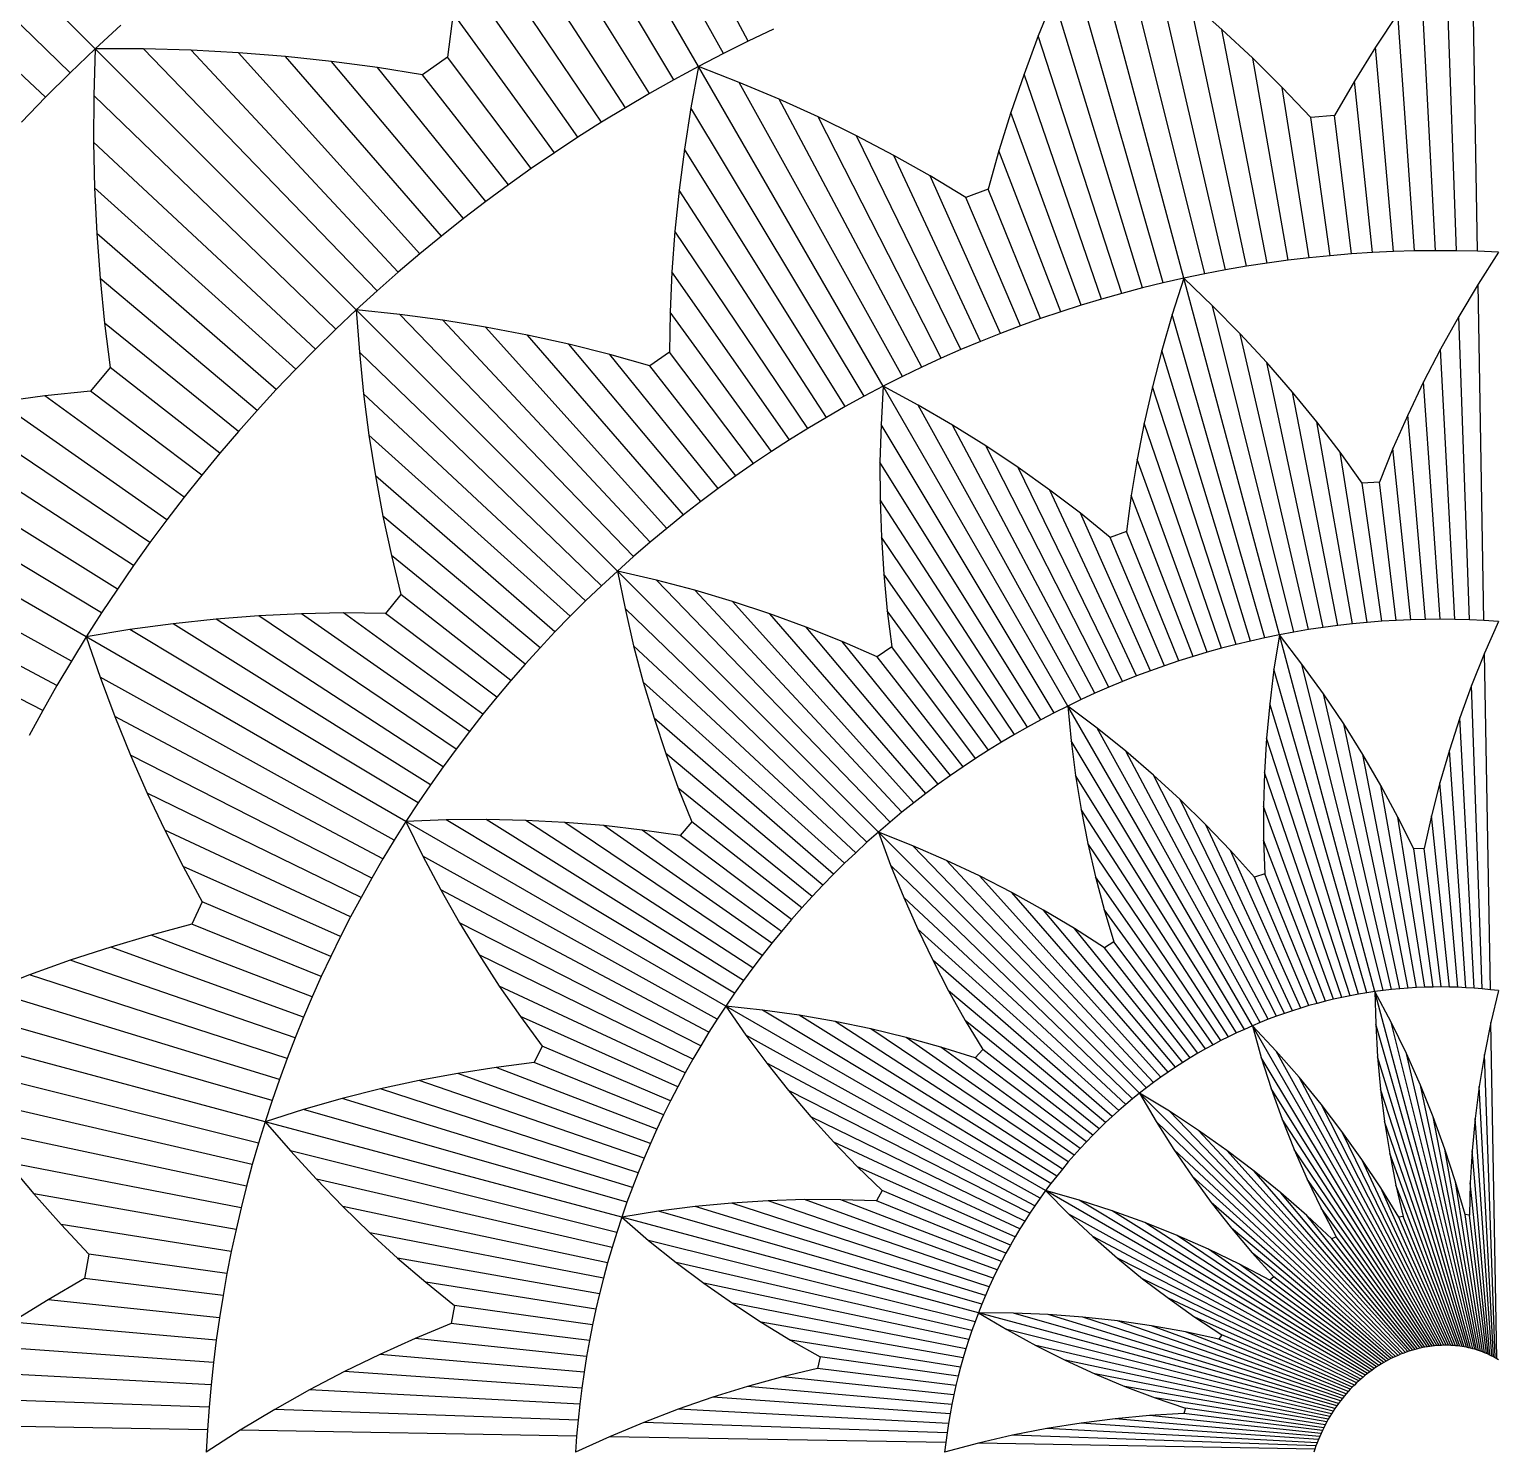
# Model space of a CAD drawing. Header units: metres. Extents: x -32.5 to 30, y -28.8 to 31.2.
# Drawn here: x -19.9 to -0.01, y 0.02 to 19.27 of the extents above; entities that cross this region are included whole.
import ezdxf

# ---------------------------------------------------------------- set-up
doc = ezdxf.new("R2010")
doc.units = ezdxf.units.M
for name, color, linetype in [('Fill', 3, 'Continuous'), ('Inner', 2, 'Continuous'), ('Outer', 1, 'Continuous')]:
    doc.layers.add(name, color=color, linetype=linetype)

msp = doc.modelspace()

# ---------------------------------------------------------------- linework, layer by layer
at = {"layer": 'Fill'}
for p, q in [((-10.833, 18.764), (-13.333, 23.094)), ((-10.497, 18.938), (-12.706, 22.922)), ((-10.159, 19.106), (-12.089, 22.736)), ((-19.003, 19.003), (-22.539, 22.539)), ((-11.166, 18.584), (-13.513, 22.489)), ((-11.496, 18.398), (-13.675, 21.884)), ((-19.342, 18.679), (-22.619, 21.843)), ((-11.823, 18.206), (-13.82, 21.281)), ((-19.675, 18.348), (-22.682, 21.151)), ((-4.26, 15.898), (-5.554, 20.727)), ((-0.284, 16.261), (-0.363, 20.816)), ((-12.147, 18.009), (-13.949, 20.68)), ((-3.978, 15.956), (-5.08, 20.376)), ((-0.568, 16.268), (-0.712, 20.376)), ((-4.54, 15.834), (-5.796, 20.213)), ((-12.467, 17.805), (-14.061, 20.081)), ((-3.696, 16.009), (-4.621, 20.015)), ((-0.853, 16.269), (-1.045, 19.931)), ((-4.82, 15.766), (-6.022, 19.697)), ((-3.413, 16.058), (-4.176, 19.644)), ((-12.784, 17.596), (-14.156, 19.484)), ((-1.137, 16.266), (-1.362, 19.48)), ((-5.099, 15.692), (-6.232, 19.18)), ((-3.13, 16.101), (-3.745, 19.264)), ((-15.468, 15.468), (-19.003, 19.003)), ((-15.186, 15.726), (-18.351, 19.003)), ((-14.9, 15.978), (-17.704, 18.985)), ((-14.609, 16.225), (-17.063, 18.95)), ((-14.315, 16.467), (-16.429, 18.899)), ((-1.422, 16.257), (-1.664, 19.025)), ((-14.016, 16.704), (-15.802, 18.832)), ((-13.714, 16.935), (-15.182, 18.749)), ((-13.098, 17.381), (-14.235, 18.89)), ((-8.333, 14.434), (-10.833, 18.764)), ((-2.846, 16.14), (-3.328, 18.875)), ((-13.408, 17.161), (-14.571, 18.65)), ((-8.073, 14.565), (-10.282, 18.549)), ((-5.376, 15.614), (-6.425, 18.661)), ((-1.707, 16.244), (-1.951, 18.564)), ((-15.746, 15.205), (-19.023, 18.37)), ((-7.811, 14.691), (-9.742, 18.321)), ((-2.562, 16.173), (-2.927, 18.478)), ((-8.591, 14.298), (-10.937, 18.203)), ((-5.653, 15.531), (-6.603, 18.141)), ((-1.992, 16.225), (-2.222, 18.1)), ((-7.548, 14.813), (-9.212, 18.08)), ((-2.277, 16.202), (-2.54, 18.072)), ((-16.019, 14.938), (-19.025, 17.741)), ((-7.282, 14.93), (-8.694, 17.826)), ((-8.847, 14.158), (-11.025, 17.644)), ((-7.014, 15.042), (-8.188, 17.56)), ((-5.928, 15.443), (-6.764, 17.621)), ((-16.287, 14.665), (-19.012, 17.119)), ((-6.745, 15.15), (-7.694, 17.281)), ((-6.202, 15.35), (-6.909, 17.101)), ((-9.1, 14.013), (-11.097, 17.088)), ((-6.474, 15.252), (-7.212, 16.991)), ((-9.351, 13.863), (-11.153, 16.535)), ((-16.551, 14.388), (-18.983, 16.502)), ((-9.599, 13.709), (-11.193, 15.985)), ((-16.81, 14.106), (-18.938, 15.891)), ((-2.966, 11.068), (-4.26, 15.898)), ((-0.197, 11.262), (-0.276, 15.817)), ((-2.769, 11.104), (-3.871, 15.525)), ((-11.932, 11.932), (-15.468, 15.468)), ((-11.713, 12.129), (-14.877, 15.406)), ((-11.49, 12.321), (-14.294, 15.328)), ((-9.845, 13.551), (-11.217, 15.439)), ((-3.162, 11.028), (-4.418, 15.407)), ((-0.394, 11.271), (-0.537, 15.38)), ((-17.065, 13.819), (-18.878, 15.287)), ((-11.264, 12.51), (-13.717, 15.234)), ((-11.035, 12.694), (-13.149, 15.126)), ((-2.571, 11.138), (-3.496, 15.143)), ((-10.802, 12.874), (-12.588, 15.002)), ((-3.358, 10.984), (-4.56, 14.916)), ((-0.591, 11.276), (-0.783, 14.938)), ((-12.149, 11.732), (-15.426, 14.897)), ((-10.567, 13.05), (-12.036, 14.863)), ((-10.089, 13.388), (-11.226, 14.897)), ((-2.374, 11.167), (-3.136, 14.754)), ((-17.314, 13.527), (-18.803, 14.69)), ((-10.329, 13.221), (-11.492, 14.71)), ((-17.559, 13.232), (-19.067, 14.368)), ((-12.362, 11.528), (-15.369, 14.331)), ((-5.833, 10.104), (-8.333, 14.434)), ((-3.554, 10.937), (-4.687, 14.424)), ((-2.176, 11.193), (-2.791, 14.356)), ((-0.789, 11.278), (-1.013, 14.492)), ((-18.262, 12.318), (-20.933, 14.12)), ((-18.033, 12.627), (-20.308, 14.22)), ((-17.798, 12.931), (-19.686, 14.303)), ((-5.649, 10.192), (-7.858, 14.176)), ((-18.486, 12.005), (-21.561, 14.002)), ((-3.749, 10.887), (-4.798, 13.933)), ((-1.978, 11.216), (-2.46, 13.951)), ((-0.987, 11.276), (-1.229, 14.044)), ((-18.704, 11.688), (-22.191, 13.866)), ((-12.572, 11.319), (-15.296, 13.773)), ((-6.016, 10.012), (-8.362, 13.917)), ((-5.464, 10.277), (-7.394, 13.906)), ((-19.125, 11.042), (-23.455, 13.542)), ((-18.917, 11.367), (-22.822, 13.713)), ((-5.278, 10.358), (-6.942, 13.625)), ((-1.779, 11.235), (-2.144, 13.54)), ((-1.185, 11.271), (-1.429, 13.592)), ((-6.197, 9.917), (-8.376, 13.404)), ((-5.09, 10.436), (-6.503, 13.332)), ((-3.943, 10.833), (-4.893, 13.443)), ((-12.778, 11.107), (-15.209, 13.221)), ((-1.383, 11.263), (-1.613, 13.137)), ((-4.901, 10.511), (-6.075, 13.028)), ((-4.136, 10.775), (-4.972, 12.953)), ((-1.581, 11.251), (-1.844, 13.121)), ((-19.327, 10.713), (-23.311, 12.922)), ((-6.377, 9.819), (-8.374, 12.895)), ((-12.98, 10.892), (-15.108, 12.677)), ((-4.711, 10.582), (-5.66, 12.714)), ((-6.555, 9.718), (-8.357, 12.39)), ((-4.521, 10.65), (-5.259, 12.388)), ((-4.329, 10.714), (-5.036, 12.465)), ((-19.523, 10.381), (-23.153, 12.311)), ((-13.179, 10.672), (-14.992, 12.141)), ((-8.397, 8.397), (-11.932, 11.932)), ((-8.239, 8.532), (-11.404, 11.809)), ((-6.732, 9.614), (-8.325, 11.889)), ((-19.714, 10.045), (-22.981, 11.709)), ((-13.374, 10.449), (-14.863, 11.612)), ((-8.08, 8.665), (-10.884, 11.671)), ((-13.937, 9.759), (-16.212, 11.352)), ((-13.753, 9.992), (-15.641, 11.364)), ((-13.566, 10.222), (-15.074, 11.359)), ((-8.552, 8.259), (-11.829, 11.423)), ((-7.918, 8.794), (-10.372, 11.519)), ((-7.754, 8.92), (-9.868, 11.352)), ((-6.906, 9.506), (-8.278, 11.394)), ((-14.631, 8.791), (-18.536, 11.138)), ((-14.464, 9.038), (-17.95, 11.217)), ((-14.292, 9.282), (-17.367, 11.279)), ((-14.117, 9.522), (-16.788, 11.324)), ((-7.588, 9.044), (-9.374, 11.171)), ((-14.795, 8.542), (-19.125, 11.042)), ((-7.421, 9.164), (-8.889, 10.977)), ((-1.672, 6.238), (-2.966, 11.068)), ((-8.705, 8.118), (-11.712, 10.921)), ((-7.251, 9.281), (-8.414, 10.769)), ((-7.08, 9.395), (-8.216, 10.904)), ((-0.109, 6.263), (-0.189, 10.818)), ((-1.784, 6.221), (-3.04, 10.601)), ((-1.559, 6.253), (-2.661, 10.673)), ((-14.954, 8.289), (-18.938, 10.497)), ((-8.856, 7.974), (-11.581, 10.427)), ((-0.219, 6.274), (-0.363, 10.383)), ((-1.447, 6.266), (-2.371, 10.271)), ((-15.108, 8.033), (-18.738, 9.963)), ((-3.333, 5.774), (-5.833, 10.104)), ((-1.896, 6.203), (-3.098, 10.134)), ((-0.329, 6.283), (-0.521, 9.945)), ((-9.004, 7.827), (-11.436, 9.941)), ((-3.225, 5.819), (-5.434, 9.803)), ((-1.334, 6.276), (-2.096, 9.863)), ((-3.441, 5.726), (-5.787, 9.631)), ((-2.009, 6.182), (-3.142, 9.669)), ((-15.258, 7.775), (-18.526, 9.439)), ((-9.15, 7.678), (-11.278, 9.463)), ((-3.117, 5.862), (-5.047, 9.492)), ((-1.222, 6.285), (-1.837, 9.448)), ((-0.44, 6.29), (-0.665, 9.505)), ((-3.548, 5.677), (-5.726, 9.164)), ((-3.008, 5.903), (-4.672, 9.17)), ((-2.121, 6.159), (-3.17, 9.206)), ((-9.293, 7.526), (-11.107, 8.994)), ((-1.109, 6.292), (-1.592, 9.027)), ((-0.551, 6.295), (-0.793, 9.063)), ((-15.404, 7.513), (-18.3, 8.926)), ((-2.898, 5.942), (-4.311, 8.838)), ((-10.346, 6.216), (-14.25, 8.563)), ((-10.224, 6.388), (-13.71, 8.567)), ((-10.099, 6.558), (-13.174, 8.555)), ((-3.654, 5.626), (-5.651, 8.701)), ((-2.233, 6.134), (-3.183, 8.744)), ((-0.997, 6.297), (-1.362, 8.601)), ((-0.662, 6.299), (-0.906, 8.619)), ((-15.546, 7.249), (-18.063, 8.423)), ((-10.464, 6.042), (-14.795, 8.542)), ((-9.971, 6.726), (-12.643, 8.528)), ((-9.841, 6.891), (-12.117, 8.484)), ((-9.708, 7.053), (-11.596, 8.425)), ((-9.434, 7.371), (-10.923, 8.534)), ((-4.861, 4.861), (-8.397, 8.397)), ((-2.788, 5.979), (-3.962, 8.497)), ((-9.573, 7.213), (-11.081, 8.35)), ((-4.766, 4.935), (-7.931, 8.212)), ((-3.759, 5.573), (-5.561, 8.244)), ((-2.344, 6.107), (-3.181, 8.286)), ((-0.885, 6.299), (-1.148, 8.17)), ((-0.774, 6.3), (-1.004, 8.175)), ((-10.58, 5.865), (-14.565, 8.073)), ((-4.67, 5.008), (-7.474, 8.014)), ((-2.678, 6.014), (-3.627, 8.146)), ((-15.683, 6.982), (-17.814, 7.931)), ((-4.955, 4.785), (-8.232, 7.95)), ((-4.572, 5.078), (-7.026, 7.803)), ((-3.864, 5.518), (-5.457, 7.793)), ((-2.567, 6.047), (-3.305, 7.786)), ((-2.456, 6.078), (-3.163, 7.83)), ((-10.693, 5.686), (-14.323, 7.616)), ((-4.474, 5.147), (-6.588, 7.579)), ((-15.815, 6.713), (-17.554, 7.451)), ((-5.048, 4.708), (-8.055, 7.511)), ((-10.803, 5.505), (-14.07, 7.169)), ((-4.375, 5.213), (-6.16, 7.341)), ((-3.968, 5.461), (-5.339, 7.349)), ((-16.065, 6.167), (-18.244, 7.003)), ((-15.942, 6.441), (-17.694, 7.149)), ((-5.14, 4.628), (-7.865, 7.082)), ((-4.274, 5.278), (-5.743, 7.091)), ((-16.184, 5.89), (-18.794, 6.84)), ((-4.173, 5.341), (-5.336, 6.829)), ((-4.071, 5.402), (-5.207, 6.91)), ((-16.297, 5.612), (-19.344, 6.661)), ((-10.91, 5.321), (-13.806, 6.734)), ((-5.231, 4.547), (-7.662, 6.661)), ((-16.406, 5.331), (-19.893, 6.464)), ((-16.51, 5.047), (-20.441, 6.249)), ((-11.014, 5.136), (-13.532, 6.31)), ((-5.32, 4.464), (-7.448, 6.249)), ((-0.377, 1.409), (-1.672, 6.238)), ((-16.608, 4.762), (-20.988, 6.018)), ((-6.134, 3.542), (-10.464, 6.042)), ((-6.06, 3.641), (-9.965, 5.987)), ((-16.702, 4.475), (-21.532, 5.77)), ((-11.115, 4.949), (-13.246, 5.898)), ((-5.983, 3.739), (-9.47, 5.917)), ((-5.906, 3.835), (-8.981, 5.832)), ((-5.408, 4.379), (-7.221, 5.847)), ((-0.833, 1.443), (-3.333, 5.774)), ((-0.406, 1.415), (-1.661, 5.794)), ((-0.349, 1.402), (-1.452, 5.822)), ((-0.022, 1.264), (-0.102, 5.819)), ((-6.207, 3.441), (-10.192, 5.649)), ((-5.826, 3.93), (-8.498, 5.732)), ((-5.745, 4.023), (-8.021, 5.616)), ((-11.212, 4.759), (-12.951, 5.497)), ((-5.663, 4.114), (-7.551, 5.486)), ((-5.494, 4.293), (-6.983, 5.455)), ((-0.801, 1.446), (-3.01, 5.43)), ((-0.322, 1.394), (-1.247, 5.4)), ((-0.045, 1.277), (-0.188, 5.386)), ((-16.792, 4.187), (-21.212, 5.289)), ((-11.397, 4.375), (-13.576, 5.211)), ((-11.306, 4.568), (-13.058, 5.276)), ((-6.279, 3.338), (-9.909, 5.269)), ((-5.579, 4.204), (-7.088, 5.341)), ((-0.866, 1.441), (-3.212, 5.345)), ((-0.434, 1.421), (-1.636, 5.353)), ((-11.569, 3.984), (-14.616, 5.033)), ((-11.485, 4.18), (-14.095, 5.13)), ((-0.769, 1.447), (-2.699, 5.077)), ((-0.295, 1.386), (-1.057, 4.972)), ((-16.876, 3.896), (-20.881, 4.821)), ((-11.728, 3.586), (-15.659, 4.788)), ((-11.65, 3.785), (-15.138, 4.919)), ((-6.348, 3.235), (-9.615, 4.899)), ((-1.326, 1.326), (-4.861, 4.861)), ((-0.898, 1.437), (-3.076, 4.923)), ((-0.464, 1.427), (-1.597, 4.914)), ((-0.068, 1.29), (-0.259, 4.952)), ((-11.802, 3.384), (-16.181, 4.64)), ((-1.293, 1.339), (-4.457, 4.616)), ((-0.738, 1.448), (-2.402, 4.715)), ((-11.873, 3.181), (-16.702, 4.475)), ((-6.416, 3.129), (-9.313, 4.542)), ((-1.359, 1.312), (-4.636, 4.477)), ((-0.93, 1.433), (-2.927, 4.508)), ((-0.493, 1.431), (-1.542, 4.478)), ((-0.268, 1.377), (-0.882, 4.54)), ((-0.091, 1.302), (-0.316, 4.517)), ((-16.955, 3.604), (-20.541, 4.366)), ((-6.483, 3.023), (-9, 4.197)), ((-1.26, 1.351), (-4.064, 4.358)), ((-0.706, 1.448), (-2.119, 4.344)), ((-11.94, 2.977), (-16.36, 4.079)), ((-1.392, 1.298), (-4.398, 4.101)), ((-1.227, 1.362), (-3.68, 4.087)), ((-0.963, 1.428), (-2.765, 4.099)), ((-0.523, 1.436), (-1.473, 4.046)), ((-0.241, 1.368), (-0.724, 4.103)), ((-0.115, 1.314), (-0.357, 4.082)), ((-17.029, 3.31), (-20.192, 3.925)), ((-6.547, 2.915), (-8.679, 3.864)), ((-1.194, 1.373), (-3.308, 3.805)), ((-0.675, 1.448), (-1.849, 3.965)), ((-12.004, 2.771), (-16.009, 3.696)), ((-1.424, 1.283), (-4.149, 3.736)), ((-0.996, 1.422), (-2.589, 3.698)), ((-0.552, 1.439), (-1.389, 3.618)), ((-0.215, 1.358), (-0.58, 3.663)), ((-0.139, 1.326), (-0.383, 3.647)), ((-17.097, 3.015), (-19.833, 3.497)), ((-6.842, 2.356), (-9.889, 3.405)), ((-6.787, 2.47), (-9.397, 3.42)), ((-6.73, 2.583), (-8.908, 3.419)), ((-6.671, 2.695), (-8.422, 3.403)), ((-6.61, 2.806), (-8.348, 3.544)), ((-1.804, 1.042), (-6.134, 3.542)), ((-1.774, 1.066), (-5.679, 3.412)), ((-1.457, 1.267), (-3.889, 3.381)), ((-1.161, 1.383), (-2.946, 3.511)), ((-0.644, 1.446), (-1.593, 3.578)), ((-12.064, 2.564), (-15.65, 3.327)), ((-6.996, 2.006), (-11.375, 3.262)), ((-6.946, 2.124), (-10.878, 3.326)), ((-6.895, 2.24), (-10.382, 3.373)), ((-1.834, 1.017), (-5.819, 3.225)), ((-1.743, 1.089), (-5.23, 3.268)), ((-1.128, 1.392), (-2.596, 3.206)), ((-1.029, 1.416), (-2.4, 3.303)), ((-0.613, 1.445), (-1.351, 3.183)), ((-0.583, 1.442), (-1.29, 3.194)), ((-0.189, 1.348), (-0.452, 3.218)), ((-0.164, 1.337), (-0.394, 3.212)), ((-17.161, 2.718), (-19.466, 3.083)), ((-7.043, 1.887), (-11.873, 3.181)), ((-1.712, 1.112), (-4.787, 3.109)), ((-1.49, 1.25), (-3.617, 3.035)), ((-12.12, 2.356), (-15.283, 2.971)), ((-7.089, 1.767), (-11.509, 2.869)), ((-1.864, 0.991), (-5.494, 2.921)), ((-1.681, 1.134), (-4.352, 2.936)), ((-1.095, 1.401), (-2.257, 2.889)), ((-1.062, 1.409), (-2.198, 2.917)), ((-17.22, 2.42), (-19.09, 2.683)), ((-12.173, 2.146), (-14.909, 2.629)), ((-1.893, 0.965), (-5.16, 2.629)), ((-1.65, 1.155), (-3.925, 2.748)), ((-1.522, 1.232), (-3.335, 2.701)), ((-7.132, 1.647), (-11.138, 2.571)), ((-1.618, 1.176), (-3.506, 2.547)), ((-17.273, 2.121), (-19.148, 2.351)), ((-12.223, 1.936), (-14.527, 2.301)), ((-7.173, 1.525), (-10.76, 2.287)), ((-1.922, 0.938), (-4.819, 2.35)), ((-1.586, 1.195), (-3.095, 2.332)), ((-1.554, 1.214), (-3.043, 2.377)), ((-17.321, 1.821), (-19.642, 2.064)), ((-7.212, 1.402), (-10.375, 2.017)), ((-1.951, 0.91), (-4.469, 2.084)), ((-12.268, 1.724), (-14.139, 1.987)), ((-2.214, 0.593), (-7.043, 1.887)), ((-2.19, 0.628), (-6.569, 1.884)), ((-2.165, 0.662), (-6.096, 1.864)), ((-2.14, 0.695), (-5.627, 1.828)), ((-1.979, 0.881), (-4.111, 1.83)), ((-17.364, 1.519), (-20.131, 1.761)), ((-12.31, 1.512), (-14.185, 1.742)), ((-7.249, 1.278), (-9.985, 1.761)), ((-2.237, 0.558), (-6.657, 1.66)), ((-2.114, 0.728), (-5.161, 1.777)), ((-2.088, 0.76), (-4.698, 1.71)), ((-2.062, 0.791), (-4.24, 1.628)), ((-17.402, 1.217), (-20.616, 1.442)), ((-12.349, 1.298), (-14.669, 1.542)), ((-7.284, 1.154), (-9.589, 1.519)), ((-2.26, 0.522), (-6.266, 1.447)), ((-2.035, 0.822), (-3.786, 1.53)), ((-2.007, 0.852), (-3.746, 1.59)), ((-12.383, 1.083), (-15.15, 1.325)), ((-7.317, 1.028), (-9.187, 1.291)), ((-2.282, 0.485), (-5.869, 1.247)), ((-17.434, 0.914), (-21.096, 1.106)), ((-12.414, 0.868), (-15.629, 1.093)), ((-7.376, 0.775), (-9.697, 1.019)), ((-7.348, 0.902), (-9.222, 1.132)), ((-2.304, 0.448), (-5.467, 1.063)), ((-12.441, 0.652), (-16.103, 0.844)), ((-7.402, 0.648), (-10.169, 0.89)), ((-2.325, 0.41), (-5.061, 0.892)), ((-17.462, 0.61), (-21.57, 0.753)), ((-7.426, 0.519), (-10.641, 0.744)), ((-2.346, 0.372), (-4.65, 0.737)), ((-12.465, 0.435), (-16.573, 0.579)), ((-7.468, 0.261), (-11.576, 0.404)), ((-7.448, 0.39), (-11.11, 0.582)), ((-2.421, 0.212), (-5.189, 0.454)), ((-2.403, 0.253), (-4.724, 0.497)), ((-2.385, 0.293), (-4.26, 0.523)), ((-2.366, 0.332), (-4.236, 0.595)), ((-17.483, 0.305), (-22.038, 0.385)), ((-12.484, 0.218), (-17.039, 0.297)), ((-7.485, 0.131), (-12.04, 0.21)), ((-2.471, 0.086), (-6.579, 0.23)), ((-2.455, 0.129), (-6.117, 0.321)), ((-2.438, 0.171), (-5.653, 0.395)), ((-2.486, 0.043), (-7.041, 0.123))]:
    msp.add_line(p, q, dxfattribs=at)
at = {"layer": 'Inner'}
for p, q in [((-18.659, 19.322), (-19.003, 19.003)), ((-10.159, 19.106), (-10.497, 18.938)), ((-9.818, 19.268), (-10.159, 19.106)), ((-19.003, 19.003), (-19.342, 18.679)), ((-10.497, 18.938), (-10.833, 18.764)), ((-10.833, 18.764), (-11.166, 18.584)), ((-19.342, 18.679), (-19.675, 18.348)), ((-11.166, 18.584), (-11.496, 18.398)), ((-19.675, 18.348), (-20.003, 18.011)), ((-11.496, 18.398), (-11.823, 18.206)), ((-11.823, 18.206), (-12.147, 18.009)), ((-12.147, 18.009), (-12.467, 17.805)), ((-12.467, 17.805), (-12.784, 17.596)), ((-12.784, 17.596), (-13.098, 17.381)), ((-13.098, 17.381), (-13.408, 17.161)), ((-13.408, 17.161), (-13.714, 16.935)), ((-13.714, 16.935), (-14.016, 16.704)), ((-14.016, 16.704), (-14.315, 16.467)), ((-14.315, 16.467), (-14.609, 16.225)), ((-14.609, 16.225), (-14.9, 15.978)), ((-2.846, 16.14), (-3.13, 16.101)), ((-2.562, 16.173), (-2.846, 16.14)), ((-2.277, 16.202), (-2.562, 16.173)), ((-1.992, 16.225), (-2.277, 16.202)), ((-1.707, 16.244), (-1.992, 16.225)), ((-1.422, 16.257), (-1.707, 16.244)), ((-1.137, 16.266), (-1.422, 16.257)), ((-0.853, 16.269), (-1.137, 16.266)), ((-0.568, 16.268), (-0.853, 16.269)), ((-0.284, 16.261), (-0.568, 16.268)), ((0, 16.25), (-0.284, 16.261)), ((-14.9, 15.978), (-15.186, 15.726)), ((-3.978, 15.956), (-4.26, 15.898)), ((-3.696, 16.009), (-3.978, 15.956)), ((-3.413, 16.058), (-3.696, 16.009)), ((-3.13, 16.101), (-3.413, 16.058)), ((-15.186, 15.726), (-15.468, 15.468)), ((-4.82, 15.766), (-5.099, 15.692)), ((-4.54, 15.834), (-4.82, 15.766)), ((-4.26, 15.898), (-4.54, 15.834)), ((-5.653, 15.531), (-5.928, 15.443)), ((-5.376, 15.614), (-5.653, 15.531)), ((-5.099, 15.692), (-5.376, 15.614)), ((-15.468, 15.468), (-15.746, 15.205)), ((-6.202, 15.35), (-6.474, 15.252)), ((-5.928, 15.443), (-6.202, 15.35)), ((-15.746, 15.205), (-16.019, 14.938)), ((-6.745, 15.15), (-7.014, 15.042)), ((-6.474, 15.252), (-6.745, 15.15)), ((-16.019, 14.938), (-16.287, 14.665)), ((-7.282, 14.93), (-7.548, 14.813)), ((-7.014, 15.042), (-7.282, 14.93)), ((-7.548, 14.813), (-7.811, 14.691)), ((-16.287, 14.665), (-16.551, 14.388)), ((-8.073, 14.565), (-8.333, 14.434)), ((-7.811, 14.691), (-8.073, 14.565)), ((-16.551, 14.388), (-16.81, 14.106)), ((-8.333, 14.434), (-8.591, 14.298)), ((-8.847, 14.158), (-9.1, 14.013)), ((-8.591, 14.298), (-8.847, 14.158)), ((-16.81, 14.106), (-17.065, 13.819)), ((-9.1, 14.013), (-9.351, 13.863)), ((-17.065, 13.819), (-17.314, 13.527)), ((-9.351, 13.863), (-9.599, 13.709)), ((-17.314, 13.527), (-17.559, 13.232)), ((-9.845, 13.551), (-10.089, 13.388)), ((-9.599, 13.709), (-9.845, 13.551)), ((-10.089, 13.388), (-10.329, 13.221)), ((-17.559, 13.232), (-17.798, 12.931)), ((-10.329, 13.221), (-10.567, 13.05)), ((-17.798, 12.931), (-18.033, 12.627)), ((-10.567, 13.05), (-10.802, 12.874)), ((-10.802, 12.874), (-11.035, 12.694)), ((-18.033, 12.627), (-18.262, 12.318)), ((-11.035, 12.694), (-11.264, 12.51)), ((-11.264, 12.51), (-11.49, 12.321)), ((-18.262, 12.318), (-18.486, 12.005)), ((-11.49, 12.321), (-11.713, 12.129)), ((-18.486, 12.005), (-18.704, 11.688)), ((-11.932, 11.932), (-12.149, 11.732)), ((-11.713, 12.129), (-11.932, 11.932)), ((-12.149, 11.732), (-12.362, 11.528)), ((-18.704, 11.688), (-18.917, 11.367)), ((-18.917, 11.367), (-19.125, 11.042)), ((-12.362, 11.528), (-12.572, 11.319)), ((-12.572, 11.319), (-12.778, 11.107)), ((-2.571, 11.138), (-2.769, 11.104)), ((-2.374, 11.167), (-2.571, 11.138)), ((-2.176, 11.193), (-2.374, 11.167)), ((-1.978, 11.216), (-2.176, 11.193)), ((-1.779, 11.235), (-1.978, 11.216)), ((-1.581, 11.251), (-1.779, 11.235)), ((-1.383, 11.263), (-1.581, 11.251)), ((-1.185, 11.271), (-1.383, 11.263)), ((-0.987, 11.276), (-1.185, 11.271)), ((-0.789, 11.278), (-0.987, 11.276)), ((-0.591, 11.276), (-0.789, 11.278)), ((-0.394, 11.271), (-0.591, 11.276)), ((-0.197, 11.262), (-0.394, 11.271)), ((0, 11.25), (-0.197, 11.262)), ((-19.125, 11.042), (-19.327, 10.713)), ((-12.778, 11.107), (-12.98, 10.892)), ((-3.554, 10.937), (-3.749, 10.887)), ((-3.358, 10.984), (-3.554, 10.937)), ((-3.162, 11.028), (-3.358, 10.984)), ((-2.966, 11.068), (-3.162, 11.028)), ((-2.769, 11.104), (-2.966, 11.068)), ((-12.98, 10.892), (-13.179, 10.672)), ((-4.136, 10.775), (-4.329, 10.714)), ((-3.943, 10.833), (-4.136, 10.775)), ((-3.749, 10.887), (-3.943, 10.833)), ((-19.327, 10.713), (-19.523, 10.381)), ((-13.179, 10.672), (-13.374, 10.449)), ((-4.711, 10.582), (-4.901, 10.511)), ((-4.521, 10.65), (-4.711, 10.582)), ((-4.329, 10.714), (-4.521, 10.65)), ((-19.523, 10.381), (-19.714, 10.045)), ((-13.374, 10.449), (-13.566, 10.222)), ((-5.278, 10.358), (-5.464, 10.277)), ((-5.09, 10.436), (-5.278, 10.358)), ((-4.901, 10.511), (-5.09, 10.436)), ((-13.566, 10.222), (-13.753, 9.992)), ((-5.649, 10.192), (-5.833, 10.104)), ((-5.464, 10.277), (-5.649, 10.192)), ((-19.714, 10.045), (-19.898, 9.705)), ((-13.753, 9.992), (-13.937, 9.759)), ((-6.016, 10.012), (-6.197, 9.917)), ((-5.833, 10.104), (-6.016, 10.012)), ((-13.937, 9.759), (-14.117, 9.522)), ((-6.377, 9.819), (-6.555, 9.718)), ((-6.197, 9.917), (-6.377, 9.819)), ((-6.732, 9.614), (-6.906, 9.506)), ((-6.555, 9.718), (-6.732, 9.614)), ((-14.117, 9.522), (-14.292, 9.282)), ((-7.08, 9.395), (-7.251, 9.281)), ((-6.906, 9.506), (-7.08, 9.395)), ((-14.292, 9.282), (-14.464, 9.038)), ((-7.421, 9.164), (-7.588, 9.044)), ((-7.251, 9.281), (-7.421, 9.164)), ((-14.464, 9.038), (-14.631, 8.791)), ((-7.588, 9.044), (-7.754, 8.92)), ((-14.631, 8.791), (-14.795, 8.542)), ((-7.918, 8.794), (-8.08, 8.665)), ((-7.754, 8.92), (-7.918, 8.794)), ((-8.08, 8.665), (-8.239, 8.532)), ((-14.795, 8.542), (-14.954, 8.289)), ((-8.397, 8.397), (-8.552, 8.259)), ((-8.239, 8.532), (-8.397, 8.397)), ((-14.954, 8.289), (-15.108, 8.033)), ((-8.552, 8.259), (-8.705, 8.118)), ((-15.108, 8.033), (-15.258, 7.775)), ((-8.856, 7.974), (-9.004, 7.827)), ((-8.705, 8.118), (-8.856, 7.974)), ((-15.258, 7.775), (-15.404, 7.513)), ((-9.004, 7.827), (-9.15, 7.678)), ((-9.15, 7.678), (-9.293, 7.526)), ((-15.404, 7.513), (-15.546, 7.249)), ((-9.434, 7.371), (-9.573, 7.213)), ((-9.293, 7.526), (-9.434, 7.371)), ((-15.546, 7.249), (-15.683, 6.982)), ((-9.573, 7.213), (-9.708, 7.053)), ((-15.683, 6.982), (-15.815, 6.713)), ((-9.708, 7.053), (-9.841, 6.891)), ((-9.841, 6.891), (-9.971, 6.726)), ((-15.815, 6.713), (-15.942, 6.441)), ((-9.971, 6.726), (-10.099, 6.558)), ((-15.942, 6.441), (-16.065, 6.167)), ((-10.224, 6.388), (-10.346, 6.216)), ((-10.099, 6.558), (-10.224, 6.388)), ((-16.065, 6.167), (-16.184, 5.89)), ((-10.346, 6.216), (-10.464, 6.042)), ((-2.009, 6.182), (-2.121, 6.159)), ((-1.896, 6.203), (-2.009, 6.182)), ((-1.784, 6.221), (-1.896, 6.203)), ((-1.672, 6.238), (-1.784, 6.221)), ((-1.559, 6.253), (-1.672, 6.238)), ((-1.447, 6.266), (-1.559, 6.253)), ((-1.334, 6.276), (-1.447, 6.266)), ((-1.222, 6.285), (-1.334, 6.276)), ((-1.109, 6.292), (-1.222, 6.285)), ((-0.997, 6.297), (-1.109, 6.292)), ((-0.885, 6.299), (-0.997, 6.297)), ((-0.774, 6.3), (-0.885, 6.299)), ((-0.662, 6.299), (-0.774, 6.3)), ((-0.551, 6.295), (-0.662, 6.299)), ((-0.44, 6.29), (-0.551, 6.295)), ((-0.329, 6.283), (-0.44, 6.29)), ((-0.219, 6.274), (-0.329, 6.283)), ((-0.109, 6.263), (-0.219, 6.274)), ((0, 6.25), (-0.109, 6.263)), ((-10.464, 6.042), (-10.58, 5.865)), ((-2.788, 5.979), (-2.898, 5.942)), ((-2.678, 6.014), (-2.788, 5.979)), ((-2.567, 6.047), (-2.678, 6.014)), ((-2.456, 6.078), (-2.567, 6.047)), ((-2.344, 6.107), (-2.456, 6.078)), ((-2.233, 6.134), (-2.344, 6.107)), ((-2.121, 6.159), (-2.233, 6.134)), ((-16.184, 5.89), (-16.297, 5.612)), ((-10.58, 5.865), (-10.693, 5.686)), ((-3.333, 5.774), (-3.441, 5.726)), ((-3.225, 5.819), (-3.333, 5.774)), ((-3.117, 5.862), (-3.225, 5.819)), ((-3.008, 5.903), (-3.117, 5.862)), ((-2.898, 5.942), (-3.008, 5.903)), ((-16.297, 5.612), (-16.406, 5.331)), ((-10.693, 5.686), (-10.803, 5.505)), ((-3.759, 5.573), (-3.864, 5.518)), ((-3.654, 5.626), (-3.759, 5.573)), ((-3.548, 5.677), (-3.654, 5.626)), ((-3.441, 5.726), (-3.548, 5.677)), ((-10.803, 5.505), (-10.91, 5.321)), ((-4.071, 5.402), (-4.173, 5.341)), ((-3.968, 5.461), (-4.071, 5.402)), ((-3.864, 5.518), (-3.968, 5.461)), ((-16.406, 5.331), (-16.51, 5.047)), ((-10.91, 5.321), (-11.014, 5.136)), ((-4.375, 5.213), (-4.474, 5.147)), ((-4.274, 5.278), (-4.375, 5.213)), ((-4.173, 5.341), (-4.274, 5.278)), ((-16.51, 5.047), (-16.608, 4.762)), ((-11.014, 5.136), (-11.115, 4.949)), ((-4.67, 5.008), (-4.766, 4.935)), ((-4.572, 5.078), (-4.67, 5.008)), ((-4.474, 5.147), (-4.572, 5.078)), ((-11.115, 4.949), (-11.212, 4.759)), ((-4.955, 4.785), (-5.048, 4.708)), ((-4.861, 4.861), (-4.955, 4.785)), ((-4.766, 4.935), (-4.861, 4.861)), ((-16.608, 4.762), (-16.702, 4.475)), ((-11.212, 4.759), (-11.306, 4.568)), ((-5.14, 4.628), (-5.231, 4.547)), ((-5.048, 4.708), (-5.14, 4.628)), ((-16.702, 4.475), (-16.792, 4.187)), ((-11.397, 4.375), (-11.485, 4.18)), ((-11.306, 4.568), (-11.397, 4.375)), ((-5.408, 4.379), (-5.494, 4.293)), ((-5.32, 4.464), (-5.408, 4.379)), ((-5.231, 4.547), (-5.32, 4.464)), ((-16.792, 4.187), (-16.876, 3.896)), ((-11.485, 4.18), (-11.569, 3.984)), ((-5.579, 4.204), (-5.663, 4.114)), ((-5.494, 4.293), (-5.579, 4.204)), ((-11.569, 3.984), (-11.65, 3.785)), ((-5.745, 4.023), (-5.826, 3.93)), ((-5.663, 4.114), (-5.745, 4.023)), ((-16.876, 3.896), (-16.955, 3.604)), ((-11.65, 3.785), (-11.728, 3.586)), ((-5.906, 3.835), (-5.983, 3.739)), ((-5.826, 3.93), (-5.906, 3.835)), ((-16.955, 3.604), (-17.029, 3.31)), ((-11.728, 3.586), (-11.802, 3.384)), ((-6.06, 3.641), (-6.134, 3.542)), ((-5.983, 3.739), (-6.06, 3.641)), ((-11.802, 3.384), (-11.873, 3.181)), ((-6.207, 3.441), (-6.279, 3.338)), ((-6.134, 3.542), (-6.207, 3.441)), ((-17.029, 3.31), (-17.097, 3.015)), ((-6.348, 3.235), (-6.416, 3.129)), ((-6.279, 3.338), (-6.348, 3.235)), ((-17.097, 3.015), (-17.161, 2.718)), ((-11.873, 3.181), (-11.94, 2.977)), ((-6.483, 3.023), (-6.547, 2.915)), ((-6.416, 3.129), (-6.483, 3.023)), ((-11.94, 2.977), (-12.004, 2.771)), ((-6.61, 2.806), (-6.671, 2.695)), ((-6.547, 2.915), (-6.61, 2.806)), ((-17.161, 2.718), (-17.22, 2.42)), ((-12.004, 2.771), (-12.064, 2.564)), ((-6.671, 2.695), (-6.73, 2.583)), ((-17.22, 2.42), (-17.273, 2.121)), ((-12.064, 2.564), (-12.12, 2.356)), ((-6.787, 2.47), (-6.842, 2.356)), ((-6.73, 2.583), (-6.787, 2.47)), ((-12.12, 2.356), (-12.173, 2.146)), ((-6.895, 2.24), (-6.946, 2.124)), ((-6.842, 2.356), (-6.895, 2.24)), ((-17.273, 2.121), (-17.321, 1.821)), ((-12.173, 2.146), (-12.223, 1.936)), ((-6.996, 2.006), (-7.043, 1.887)), ((-6.946, 2.124), (-6.996, 2.006)), ((-17.321, 1.821), (-17.364, 1.519)), ((-12.223, 1.936), (-12.268, 1.724)), ((-7.043, 1.887), (-7.089, 1.767)), ((-12.268, 1.724), (-12.31, 1.512)), ((-7.132, 1.647), (-7.173, 1.525)), ((-7.089, 1.767), (-7.132, 1.647)), ((-17.364, 1.519), (-17.402, 1.217)), ((-12.31, 1.512), (-12.349, 1.298)), ((-7.212, 1.402), (-7.249, 1.278)), ((-7.173, 1.525), (-7.212, 1.402)), ((-1.128, 1.392), (-1.161, 1.383)), ((-1.095, 1.401), (-1.128, 1.392)), ((-1.062, 1.409), (-1.095, 1.401)), ((-1.029, 1.416), (-1.062, 1.409)), ((-0.996, 1.422), (-1.029, 1.416)), ((-0.963, 1.428), (-0.996, 1.422)), ((-0.93, 1.433), (-0.963, 1.428)), ((-0.898, 1.437), (-0.93, 1.433)), ((-0.866, 1.441), (-0.898, 1.437)), ((-0.833, 1.443), (-0.866, 1.441)), ((-0.801, 1.446), (-0.833, 1.443)), ((-0.769, 1.447), (-0.801, 1.446)), ((-0.738, 1.448), (-0.769, 1.447)), ((-0.706, 1.448), (-0.738, 1.448)), ((-0.675, 1.448), (-0.706, 1.448)), ((-0.644, 1.446), (-0.675, 1.448)), ((-0.613, 1.445), (-0.644, 1.446)), ((-0.583, 1.442), (-0.613, 1.445)), ((-0.552, 1.439), (-0.583, 1.442)), ((-0.523, 1.436), (-0.552, 1.439)), ((-0.493, 1.431), (-0.523, 1.436)), ((-0.464, 1.427), (-0.493, 1.431)), ((-0.434, 1.421), (-0.464, 1.427)), ((-0.406, 1.415), (-0.434, 1.421)), ((-0.377, 1.409), (-0.406, 1.415)), ((-0.349, 1.402), (-0.377, 1.409)), ((-0.322, 1.394), (-0.349, 1.402)), ((-0.295, 1.386), (-0.322, 1.394)), ((-17.402, 1.217), (-17.434, 0.914)), ((-12.349, 1.298), (-12.383, 1.083)), ((-7.249, 1.278), (-7.284, 1.154)), ((-1.586, 1.195), (-1.618, 1.176)), ((-1.554, 1.214), (-1.586, 1.195)), ((-1.522, 1.232), (-1.554, 1.214)), ((-1.49, 1.25), (-1.522, 1.232)), ((-1.457, 1.267), (-1.49, 1.25)), ((-1.424, 1.283), (-1.457, 1.267)), ((-1.392, 1.298), (-1.424, 1.283)), ((-1.359, 1.312), (-1.392, 1.298)), ((-1.326, 1.326), (-1.359, 1.312)), ((-1.293, 1.339), (-1.326, 1.326)), ((-1.26, 1.351), (-1.293, 1.339)), ((-1.227, 1.362), (-1.26, 1.351)), ((-1.194, 1.373), (-1.227, 1.362)), ((-1.161, 1.383), (-1.194, 1.373)), ((-0.268, 1.377), (-0.295, 1.386)), ((-0.241, 1.368), (-0.268, 1.377)), ((-0.215, 1.358), (-0.241, 1.368)), ((-0.189, 1.348), (-0.215, 1.358)), ((-0.164, 1.337), (-0.189, 1.348)), ((-0.139, 1.326), (-0.164, 1.337)), ((-0.115, 1.314), (-0.139, 1.326)), ((-0.091, 1.302), (-0.115, 1.314)), ((-0.068, 1.29), (-0.091, 1.302)), ((-0.045, 1.277), (-0.068, 1.29)), ((-0.022, 1.264), (-0.045, 1.277)), ((0, 1.25), (-0.022, 1.264)), ((-12.383, 1.083), (-12.414, 0.868)), ((-7.317, 1.028), (-7.348, 0.902)), ((-7.284, 1.154), (-7.317, 1.028)), ((-1.834, 1.017), (-1.864, 0.991)), ((-1.804, 1.042), (-1.834, 1.017)), ((-1.774, 1.066), (-1.804, 1.042)), ((-1.743, 1.089), (-1.774, 1.066)), ((-1.712, 1.112), (-1.743, 1.089)), ((-1.681, 1.134), (-1.712, 1.112)), ((-1.65, 1.155), (-1.681, 1.134)), ((-1.618, 1.176), (-1.65, 1.155)), ((-17.434, 0.914), (-17.462, 0.61)), ((-12.414, 0.868), (-12.441, 0.652)), ((-7.348, 0.902), (-7.376, 0.775)), ((-2.035, 0.822), (-2.062, 0.791)), ((-2.007, 0.852), (-2.035, 0.822)), ((-1.979, 0.881), (-2.007, 0.852)), ((-1.951, 0.91), (-1.979, 0.881)), ((-1.922, 0.938), (-1.951, 0.91)), ((-1.893, 0.965), (-1.922, 0.938)), ((-1.864, 0.991), (-1.893, 0.965)), ((-17.462, 0.61), (-17.483, 0.305)), ((-12.441, 0.652), (-12.465, 0.435)), ((-7.402, 0.648), (-7.426, 0.519)), ((-7.376, 0.775), (-7.402, 0.648)), ((-2.19, 0.628), (-2.214, 0.593)), ((-2.165, 0.662), (-2.19, 0.628)), ((-2.14, 0.695), (-2.165, 0.662)), ((-2.114, 0.728), (-2.14, 0.695)), ((-2.088, 0.76), (-2.114, 0.728)), ((-2.062, 0.791), (-2.088, 0.76)), ((-12.465, 0.435), (-12.484, 0.218)), ((-7.426, 0.519), (-7.448, 0.39)), ((-2.325, 0.41), (-2.346, 0.372)), ((-2.304, 0.448), (-2.325, 0.41)), ((-2.282, 0.485), (-2.304, 0.448)), ((-2.26, 0.522), (-2.282, 0.485)), ((-2.237, 0.558), (-2.26, 0.522)), ((-2.214, 0.593), (-2.237, 0.558)), ((-17.483, 0.305), (-17.5, 0)), ((-12.484, 0.218), (-12.5, 0)), ((-7.468, 0.261), (-7.485, 0.131)), ((-7.448, 0.39), (-7.468, 0.261)), ((-2.421, 0.212), (-2.438, 0.171)), ((-2.403, 0.253), (-2.421, 0.212)), ((-2.385, 0.293), (-2.403, 0.253)), ((-2.366, 0.332), (-2.385, 0.293)), ((-2.346, 0.372), (-2.366, 0.332)), ((-7.485, 0.131), (-7.5, 0)), ((-2.486, 0.043), (-2.5, 0)), ((-2.471, 0.086), (-2.486, 0.043)), ((-2.455, 0.129), (-2.471, 0.086)), ((-2.438, 0.171), (-2.455, 0.129))]:
    msp.add_line(p, q, dxfattribs=at)
at = {"layer": 'Outer'}
for p, q in [((-6.022, 19.697), (-6.232, 19.18)), ((-3.745, 19.264), (-4.176, 19.644)), ((-14.156, 19.484), (-14.235, 18.89)), ((-1.362, 19.48), (-1.664, 19.025)), ((-6.232, 19.18), (-6.425, 18.661)), ((-3.328, 18.875), (-3.745, 19.264)), ((-19.003, 19.003), (-19.023, 18.37)), ((-18.351, 19.003), (-19.003, 19.003)), ((-17.704, 18.985), (-18.351, 19.003)), ((-17.063, 18.95), (-17.704, 18.985)), ((-16.429, 18.899), (-17.063, 18.95)), ((-15.802, 18.832), (-16.429, 18.899)), ((-1.664, 19.025), (-1.951, 18.564)), ((-15.182, 18.749), (-15.802, 18.832)), ((-14.571, 18.65), (-15.182, 18.749)), ((-14.235, 18.89), (-14.571, 18.65)), ((-10.833, 18.764), (-10.937, 18.203)), ((-10.282, 18.549), (-10.833, 18.764)), ((-2.927, 18.478), (-3.328, 18.875)), ((-9.742, 18.321), (-10.282, 18.549)), ((-6.425, 18.661), (-6.603, 18.141)), ((-1.951, 18.564), (-2.222, 18.1)), ((-19.023, 18.37), (-19.025, 17.741)), ((-9.212, 18.08), (-9.742, 18.321)), ((-2.54, 18.072), (-2.927, 18.478)), ((-10.937, 18.203), (-11.025, 17.644)), ((-6.603, 18.141), (-6.764, 17.621)), ((-2.222, 18.1), (-2.54, 18.072)), ((-8.694, 17.826), (-9.212, 18.08)), ((-19.025, 17.741), (-19.012, 17.119)), ((-8.188, 17.56), (-8.694, 17.826)), ((-11.025, 17.644), (-11.097, 17.088)), ((-7.694, 17.281), (-8.188, 17.56)), ((-6.764, 17.621), (-6.909, 17.101)), ((-19.012, 17.119), (-18.983, 16.502)), ((-7.212, 16.991), (-7.694, 17.281)), ((-6.909, 17.101), (-7.212, 16.991)), ((-11.097, 17.088), (-11.153, 16.535)), ((-11.153, 16.535), (-11.193, 15.985)), ((-18.983, 16.502), (-18.938, 15.891)), ((0, 16.25), (-0.276, 15.817)), ((-11.193, 15.985), (-11.217, 15.439)), ((-18.938, 15.891), (-18.878, 15.287)), ((-4.26, 15.898), (-4.418, 15.407)), ((-3.871, 15.525), (-4.26, 15.898)), ((-0.276, 15.817), (-0.537, 15.38)), ((-3.496, 15.143), (-3.871, 15.525)), ((-14.877, 15.406), (-15.468, 15.468)), ((-15.468, 15.468), (-15.426, 14.897)), ((-14.294, 15.328), (-14.877, 15.406)), ((-13.717, 15.234), (-14.294, 15.328)), ((-11.217, 15.439), (-11.226, 14.897)), ((-4.418, 15.407), (-4.56, 14.916)), ((-0.537, 15.38), (-0.783, 14.938)), ((-18.878, 15.287), (-18.803, 14.69)), ((-13.149, 15.126), (-13.717, 15.234)), ((-12.588, 15.002), (-13.149, 15.126)), ((-3.136, 14.754), (-3.496, 15.143)), ((-12.036, 14.863), (-12.588, 15.002)), ((-4.56, 14.916), (-4.687, 14.424)), ((-0.783, 14.938), (-1.013, 14.492)), ((-15.426, 14.897), (-15.369, 14.331)), ((-11.492, 14.71), (-12.036, 14.863)), ((-11.226, 14.897), (-11.492, 14.71)), ((-2.791, 14.356), (-3.136, 14.754)), ((-18.803, 14.69), (-19.067, 14.368)), ((-19.067, 14.368), (-19.686, 14.303)), ((-15.369, 14.331), (-15.296, 13.773)), ((-8.333, 14.434), (-8.362, 13.917)), ((-7.858, 14.176), (-8.333, 14.434)), ((-4.687, 14.424), (-4.798, 13.933)), ((-2.46, 13.951), (-2.791, 14.356)), ((-1.013, 14.492), (-1.229, 14.044)), ((-19.686, 14.303), (-20.308, 14.22)), ((-7.394, 13.906), (-7.858, 14.176)), ((-4.798, 13.933), (-4.893, 13.443)), ((-2.144, 13.54), (-2.46, 13.951)), ((-1.229, 14.044), (-1.429, 13.592)), ((-15.296, 13.773), (-15.209, 13.221)), ((-8.362, 13.917), (-8.376, 13.404)), ((-6.942, 13.625), (-7.394, 13.906)), ((-6.503, 13.332), (-6.942, 13.625)), ((-1.844, 13.121), (-2.144, 13.54)), ((-1.429, 13.592), (-1.613, 13.137)), ((-8.376, 13.404), (-8.374, 12.895)), ((-6.075, 13.028), (-6.503, 13.332)), ((-4.893, 13.443), (-4.972, 12.953)), ((-15.209, 13.221), (-15.108, 12.677)), ((-1.613, 13.137), (-1.844, 13.121)), ((-5.66, 12.714), (-6.075, 13.028)), ((-4.972, 12.953), (-5.036, 12.465)), ((-8.374, 12.895), (-8.357, 12.39)), ((-15.108, 12.677), (-14.992, 12.141)), ((-5.259, 12.388), (-5.66, 12.714)), ((-8.357, 12.39), (-8.325, 11.889)), ((-5.036, 12.465), (-5.259, 12.388)), ((-14.992, 12.141), (-14.863, 11.612)), ((-11.404, 11.809), (-11.932, 11.932)), ((-11.932, 11.932), (-11.829, 11.423)), ((-10.884, 11.671), (-11.404, 11.809)), ((-8.325, 11.889), (-8.278, 11.394)), ((-14.863, 11.612), (-15.074, 11.359)), ((-10.372, 11.519), (-10.884, 11.671)), ((-16.212, 11.352), (-16.788, 11.324)), ((-15.641, 11.364), (-16.212, 11.352)), ((-15.074, 11.359), (-15.641, 11.364)), ((-11.829, 11.423), (-11.712, 10.921)), ((-9.868, 11.352), (-10.372, 11.519)), ((-9.374, 11.171), (-9.868, 11.352)), ((-8.278, 11.394), (-8.216, 10.904)), ((-18.536, 11.138), (-19.125, 11.042)), ((-17.95, 11.217), (-18.536, 11.138)), ((-17.367, 11.279), (-17.95, 11.217)), ((-16.788, 11.324), (-17.367, 11.279)), ((-8.889, 10.977), (-9.374, 11.171)), ((0, 11.25), (-0.189, 10.818)), ((-19.125, 11.042), (-18.938, 10.497)), ((-8.414, 10.769), (-8.889, 10.977)), ((-2.966, 11.068), (-3.04, 10.601)), ((-2.661, 10.673), (-2.966, 11.068)), ((-11.712, 10.921), (-11.581, 10.427)), ((-8.216, 10.904), (-8.414, 10.769)), ((-0.189, 10.818), (-0.363, 10.383)), ((-3.04, 10.601), (-3.098, 10.134)), ((-2.371, 10.271), (-2.661, 10.673)), ((-18.938, 10.497), (-18.738, 9.963)), ((-11.581, 10.427), (-11.436, 9.941)), ((-0.363, 10.383), (-0.521, 9.945)), ((-2.096, 9.863), (-2.371, 10.271)), ((-18.738, 9.963), (-18.526, 9.439)), ((-5.434, 9.803), (-5.833, 10.104)), ((-5.833, 10.104), (-5.787, 9.631)), ((-3.098, 10.134), (-3.142, 9.669)), ((-0.521, 9.945), (-0.665, 9.505)), ((-11.436, 9.941), (-11.278, 9.463)), ((-5.047, 9.492), (-5.434, 9.803)), ((-1.837, 9.448), (-2.096, 9.863)), ((-5.787, 9.631), (-5.726, 9.164)), ((-3.142, 9.669), (-3.17, 9.206)), ((-18.526, 9.439), (-18.3, 8.926)), ((-11.278, 9.463), (-11.107, 8.994)), ((-4.672, 9.17), (-5.047, 9.492)), ((-1.592, 9.027), (-1.837, 9.448)), ((-0.665, 9.505), (-0.793, 9.063)), ((-5.726, 9.164), (-5.651, 8.701)), ((-4.311, 8.838), (-4.672, 9.17)), ((-3.17, 9.206), (-3.183, 8.744)), ((-11.107, 8.994), (-10.923, 8.534)), ((-1.362, 8.601), (-1.592, 9.027)), ((-0.793, 9.063), (-0.906, 8.619)), ((-18.3, 8.926), (-18.063, 8.423)), ((-3.962, 8.497), (-4.311, 8.838)), ((-14.25, 8.563), (-14.795, 8.542)), ((-13.71, 8.567), (-14.25, 8.563)), ((-13.174, 8.555), (-13.71, 8.567)), ((-12.643, 8.528), (-13.174, 8.555)), ((-5.651, 8.701), (-5.561, 8.244)), ((-3.183, 8.744), (-3.181, 8.286)), ((-1.148, 8.17), (-1.362, 8.601)), ((-0.906, 8.619), (-1.004, 8.175)), ((-18.063, 8.423), (-17.814, 7.931)), ((-14.795, 8.542), (-14.565, 8.073)), ((-12.117, 8.484), (-12.643, 8.528)), ((-11.596, 8.425), (-12.117, 8.484)), ((-11.081, 8.35), (-11.596, 8.425)), ((-10.923, 8.534), (-11.081, 8.35)), ((-7.931, 8.212), (-8.397, 8.397)), ((-8.397, 8.397), (-8.232, 7.95)), ((-3.627, 8.146), (-3.962, 8.497)), ((-7.474, 8.014), (-7.931, 8.212)), ((-5.561, 8.244), (-5.457, 7.793)), ((-3.181, 8.286), (-3.163, 7.83)), ((-1.004, 8.175), (-1.148, 8.17)), ((-14.565, 8.073), (-14.323, 7.616)), ((-7.026, 7.803), (-7.474, 8.014)), ((-3.305, 7.786), (-3.627, 8.146)), ((-17.814, 7.931), (-17.554, 7.451)), ((-8.232, 7.95), (-8.055, 7.511)), ((-6.588, 7.579), (-7.026, 7.803)), ((-5.457, 7.793), (-5.339, 7.349)), ((-3.163, 7.83), (-3.305, 7.786)), ((-14.323, 7.616), (-14.07, 7.169)), ((-6.16, 7.341), (-6.588, 7.579)), ((-17.554, 7.451), (-17.694, 7.149)), ((-8.055, 7.511), (-7.865, 7.082)), ((-14.07, 7.169), (-13.806, 6.734)), ((-5.743, 7.091), (-6.16, 7.341)), ((-5.339, 7.349), (-5.207, 6.91)), ((-18.244, 7.003), (-18.794, 6.84)), ((-17.694, 7.149), (-18.244, 7.003)), ((-7.865, 7.082), (-7.662, 6.661)), ((-5.336, 6.829), (-5.743, 7.091)), ((-18.794, 6.84), (-19.344, 6.661)), ((-5.207, 6.91), (-5.336, 6.829)), ((-19.344, 6.661), (-19.893, 6.464)), ((-13.806, 6.734), (-13.532, 6.31)), ((-7.662, 6.661), (-7.448, 6.249)), ((-19.893, 6.464), (-20.441, 6.249)), ((-13.532, 6.31), (-13.246, 5.898)), ((-7.448, 6.249), (-7.221, 5.847)), ((-1.452, 5.822), (-1.672, 6.238)), ((-1.672, 6.238), (-1.661, 5.794)), ((0, 6.25), (-0.102, 5.819)), ((-9.965, 5.987), (-10.464, 6.042)), ((-10.464, 6.042), (-10.192, 5.649)), ((-9.47, 5.917), (-9.965, 5.987)), ((-13.246, 5.898), (-12.951, 5.497)), ((-8.981, 5.832), (-9.47, 5.917)), ((-8.498, 5.732), (-8.981, 5.832)), ((-7.221, 5.847), (-6.983, 5.455)), ((-3.01, 5.43), (-3.333, 5.774)), ((-3.333, 5.774), (-3.212, 5.345)), ((-1.661, 5.794), (-1.636, 5.353)), ((-1.247, 5.4), (-1.452, 5.822)), ((-0.102, 5.819), (-0.188, 5.386)), ((-10.192, 5.649), (-9.909, 5.269)), ((-8.021, 5.616), (-8.498, 5.732)), ((-7.551, 5.486), (-8.021, 5.616)), ((-12.951, 5.497), (-13.058, 5.276)), ((-7.088, 5.341), (-7.551, 5.486)), ((-6.983, 5.455), (-7.088, 5.341)), ((-2.699, 5.077), (-3.01, 5.43)), ((-1.057, 4.972), (-1.247, 5.4)), ((-0.188, 5.386), (-0.259, 4.952)), ((-13.576, 5.211), (-14.095, 5.13)), ((-13.058, 5.276), (-13.576, 5.211)), ((-9.909, 5.269), (-9.615, 4.899)), ((-3.212, 5.345), (-3.076, 4.923)), ((-1.636, 5.353), (-1.597, 4.914)), ((-14.616, 5.033), (-15.138, 4.919)), ((-14.095, 5.13), (-14.616, 5.033)), ((-2.402, 4.715), (-2.699, 5.077)), ((-0.882, 4.54), (-1.057, 4.972)), ((-15.659, 4.788), (-16.181, 4.64)), ((-15.138, 4.919), (-15.659, 4.788)), ((-9.615, 4.899), (-9.313, 4.542)), ((-4.457, 4.616), (-4.861, 4.861)), ((-4.861, 4.861), (-4.636, 4.477)), ((-3.076, 4.923), (-2.927, 4.508)), ((-1.597, 4.914), (-1.542, 4.478)), ((-0.259, 4.952), (-0.316, 4.517)), ((-16.181, 4.64), (-16.702, 4.475)), ((-4.064, 4.358), (-4.457, 4.616)), ((-2.119, 4.344), (-2.402, 4.715)), ((-16.702, 4.475), (-16.36, 4.079)), ((-9.313, 4.542), (-9, 4.197)), ((-4.636, 4.477), (-4.398, 4.101)), ((-2.927, 4.508), (-2.765, 4.099)), ((-1.542, 4.478), (-1.473, 4.046)), ((-0.724, 4.103), (-0.882, 4.54)), ((-0.316, 4.517), (-0.357, 4.082)), ((-9, 4.197), (-8.679, 3.864)), ((-3.68, 4.087), (-4.064, 4.358)), ((-1.849, 3.965), (-2.119, 4.344)), ((-16.36, 4.079), (-16.009, 3.696)), ((-4.398, 4.101), (-4.149, 3.736)), ((-3.308, 3.805), (-3.68, 4.087)), ((-2.765, 4.099), (-2.589, 3.698)), ((-1.473, 4.046), (-1.389, 3.618)), ((-0.58, 3.663), (-0.724, 4.103)), ((-0.357, 4.082), (-0.383, 3.647)), ((-20.192, 3.925), (-19.833, 3.497)), ((-8.679, 3.864), (-8.348, 3.544)), ((-2.946, 3.511), (-3.308, 3.805)), ((-1.593, 3.578), (-1.849, 3.965)), ((-16.009, 3.696), (-15.65, 3.327)), ((-4.149, 3.736), (-3.889, 3.381)), ((-2.589, 3.698), (-2.4, 3.303)), ((-1.389, 3.618), (-1.29, 3.194)), ((-0.452, 3.218), (-0.58, 3.663)), ((-0.383, 3.647), (-0.394, 3.212)), ((-19.833, 3.497), (-19.466, 3.083)), ((-9.889, 3.405), (-10.382, 3.373)), ((-9.397, 3.42), (-9.889, 3.405)), ((-8.908, 3.419), (-9.397, 3.42)), ((-8.422, 3.403), (-8.908, 3.419)), ((-8.348, 3.544), (-8.422, 3.403)), ((-5.679, 3.412), (-6.134, 3.542)), ((-6.134, 3.542), (-5.819, 3.225)), ((-5.23, 3.268), (-5.679, 3.412)), ((-3.889, 3.381), (-3.617, 3.035)), ((-2.596, 3.206), (-2.946, 3.511)), ((-1.351, 3.183), (-1.593, 3.578)), ((-15.65, 3.327), (-15.283, 2.971)), ((-11.375, 3.262), (-11.873, 3.181)), ((-10.878, 3.326), (-11.375, 3.262)), ((-10.382, 3.373), (-10.878, 3.326)), ((-5.819, 3.225), (-5.494, 2.921)), ((-4.787, 3.109), (-5.23, 3.268)), ((-2.257, 2.889), (-2.596, 3.206)), ((-2.4, 3.303), (-2.198, 2.917)), ((-1.29, 3.194), (-1.351, 3.183)), ((-0.394, 3.212), (-0.452, 3.218)), ((-19.466, 3.083), (-19.09, 2.683)), ((-11.873, 3.181), (-11.509, 2.869)), ((-4.352, 2.936), (-4.787, 3.109)), ((-3.617, 3.035), (-3.335, 2.701)), ((-15.283, 2.971), (-14.909, 2.629)), ((-11.509, 2.869), (-11.138, 2.571)), ((-5.494, 2.921), (-5.16, 2.629)), ((-3.925, 2.748), (-4.352, 2.936)), ((-2.198, 2.917), (-2.257, 2.889)), ((-19.09, 2.683), (-19.148, 2.351)), ((-14.909, 2.629), (-14.527, 2.301)), ((-5.16, 2.629), (-4.819, 2.35)), ((-3.506, 2.547), (-3.925, 2.748)), ((-3.335, 2.701), (-3.043, 2.377)), ((-11.138, 2.571), (-10.76, 2.287)), ((-3.095, 2.332), (-3.506, 2.547)), ((-19.148, 2.351), (-19.642, 2.064)), ((-14.527, 2.301), (-14.139, 1.987)), ((-10.76, 2.287), (-10.375, 2.017)), ((-4.819, 2.35), (-4.469, 2.084)), ((-3.043, 2.377), (-3.095, 2.332)), ((-19.642, 2.064), (-20.131, 1.761)), ((-10.375, 2.017), (-9.985, 1.761)), ((-4.469, 2.084), (-4.111, 1.83)), ((-14.139, 1.987), (-14.185, 1.742)), ((-6.569, 1.884), (-7.043, 1.887)), ((-7.043, 1.887), (-6.657, 1.66)), ((-6.096, 1.864), (-6.569, 1.884)), ((-5.627, 1.828), (-6.096, 1.864)), ((-5.161, 1.777), (-5.627, 1.828)), ((-4.111, 1.83), (-3.746, 1.59)), ((-14.185, 1.742), (-14.669, 1.542)), ((-9.985, 1.761), (-9.589, 1.519)), ((-6.657, 1.66), (-6.266, 1.447)), ((-4.698, 1.71), (-5.161, 1.777)), ((-4.24, 1.628), (-4.698, 1.71)), ((-3.786, 1.53), (-4.24, 1.628)), ((-14.669, 1.542), (-15.15, 1.325)), ((-9.589, 1.519), (-9.187, 1.291)), ((-6.266, 1.447), (-5.869, 1.247)), ((-3.746, 1.59), (-3.786, 1.53)), ((-15.15, 1.325), (-15.629, 1.093)), ((-9.187, 1.291), (-9.222, 1.132)), ((-5.869, 1.247), (-5.467, 1.063)), ((-15.629, 1.093), (-16.103, 0.844)), ((-9.697, 1.019), (-10.169, 0.89)), ((-9.222, 1.132), (-9.697, 1.019)), ((-5.467, 1.063), (-5.061, 0.892)), ((-16.103, 0.844), (-16.573, 0.579)), ((-10.169, 0.89), (-10.641, 0.744)), ((-5.061, 0.892), (-4.65, 0.737)), ((-10.641, 0.744), (-11.11, 0.582)), ((-4.65, 0.737), (-4.236, 0.595)), ((-16.573, 0.579), (-17.039, 0.297)), ((-11.576, 0.404), (-12.04, 0.21)), ((-11.11, 0.582), (-11.576, 0.404)), ((-5.189, 0.454), (-5.653, 0.395)), ((-4.724, 0.497), (-5.189, 0.454)), ((-4.26, 0.523), (-4.724, 0.497)), ((-4.236, 0.595), (-4.26, 0.523)), ((-17.039, 0.297), (-17.5, 0)), ((-12.04, 0.21), (-12.5, 0)), ((-6.579, 0.23), (-7.041, 0.123)), ((-6.117, 0.321), (-6.579, 0.23)), ((-5.653, 0.395), (-6.117, 0.321)), ((-7.041, 0.123), (-7.5, 0))]:
    msp.add_line(p, q, dxfattribs=at)

doc.saveas('drawing.dxf')
